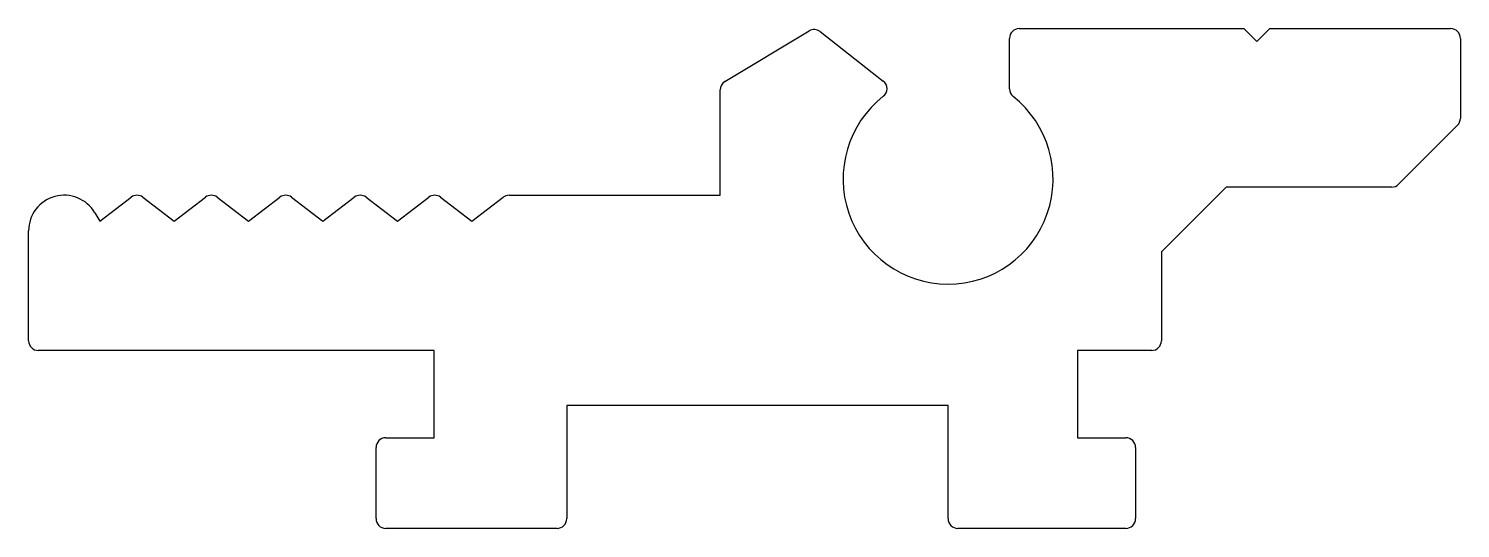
# Model space of a CAD drawing. Extents: x 4927.9 to 4972.2, y 2185.6 to 2201.
import ezdxf

# ---------------------------------------------------------------- set-up
doc = ezdxf.new("R2010")
doc.units = 0
doc.layers.get('0').update_dxf_attribs({"linetype": 'CONTINUOUS'})

msp = doc.modelspace()

# ---------------------------------------------------------------- linework, layer by layer
for p, q in [((4949.448, 2199.406), (4952.051, 2200.97)), ((4952.39, 2200.95), (4954.347, 2199.421)), ((4958.552, 2201.041), (4965.502, 2201.041)), ((4965.502, 2201.041), (4965.902, 2200.641)), ((4965.902, 2200.641), (4966.302, 2201.041)), ((4966.302, 2201.041), (4971.902, 2201.041)), ((4958.252, 2199.177), (4958.252, 2200.741)), ((4972.202, 2200.741), (4972.202, 2198.265)), ((4949.302, 2195.891), (4949.302, 2199.149)), ((4972.114, 2198.053), (4970.29, 2196.229)), ((4964.952, 2196.141), (4962.952, 2194.141)), ((4970.078, 2196.141), (4964.952, 2196.141)), ((4930.102, 2195.091), (4931.072, 2195.829)), ((4931.435, 2195.829), (4932.405, 2195.091)), ((4932.405, 2195.091), (4933.374, 2195.829)), ((4933.738, 2195.829), (4934.707, 2195.091)), ((4934.707, 2195.091), (4935.677, 2195.829)), ((4936.04, 2195.829), (4937.01, 2195.091)), ((4937.01, 2195.091), (4937.979, 2195.829)), ((4938.343, 2195.829), (4939.312, 2195.091)), ((4939.312, 2195.091), (4940.282, 2195.829)), ((4940.646, 2195.829), (4941.615, 2195.091)), ((4941.615, 2195.091), (4942.584, 2195.829)), ((4942.766, 2195.891), (4949.302, 2195.891)), ((4929.95, 2195.349), (4930.102, 2195.091)), ((4927.902, 2191.391), (4927.902, 2194.791)), ((4962.952, 2194.141), (4962.952, 2191.391)), ((4940.452, 2191.091), (4928.202, 2191.091)), ((4940.452, 2188.391), (4940.452, 2191.091)), ((4962.652, 2191.091), (4960.352, 2191.091)), ((4960.352, 2191.091), (4960.352, 2188.391)), ((4956.352, 2189.391), (4944.552, 2189.391)), ((4944.552, 2189.391), (4944.552, 2185.891)), ((4956.352, 2185.891), (4956.352, 2189.391)), ((4938.652, 2185.891), (4938.652, 2188.091)), ((4938.952, 2188.391), (4940.452, 2188.391)), ((4960.352, 2188.391), (4961.852, 2188.391)), ((4962.152, 2188.091), (4962.152, 2185.891)), ((4944.252, 2185.591), (4938.952, 2185.591)), ((4961.852, 2185.591), (4956.652, 2185.591))]:
    msp.add_line(p, q)
for centre, radius, start, end in [((4952.206, 2200.713), 0.3, 52, 121), ((4958.552, 2200.741), 0.3, 90, 180), ((4971.902, 2200.741), 0.3, 0, 90), ((4949.602, 2199.149), 0.3, 121, 180), ((4954.162, 2199.185), 0.3, 308.0926, 52), ((4958.552, 2199.177), 0.3, 180, 231.7044), ((4956.352, 2196.391), 3.25, 128.0926, 51.7044), ((4971.902, 2198.265), 0.3, 315, 360), ((4970.078, 2196.441), 0.3, 270, 315), ((4929.002, 2194.791), 1.1, 30.5102, 180.0016), ((4931.254, 2195.591), 0.3, 52.6961, 127.3039), ((4933.556, 2195.591), 0.3, 52.6961, 127.3039), ((4935.859, 2195.591), 0.3, 52.6961, 127.3039), ((4938.161, 2195.591), 0.3, 52.6961, 127.3039), ((4940.464, 2195.591), 0.3, 52.6961, 127.3039), ((4942.766, 2195.591), 0.3, 90, 127.3039), ((4928.202, 2191.391), 0.3, 180, 270), ((4962.652, 2191.391), 0.3, 270, 360), ((4938.952, 2188.091), 0.3, 90, 180), ((4961.852, 2188.091), 0.3, 360, 90), ((4938.952, 2185.891), 0.3, 180, 270), ((4944.252, 2185.891), 0.3, 270, 0), ((4956.652, 2185.891), 0.3, 180, 270), ((4961.852, 2185.891), 0.3, 270, 0)]:
    msp.add_arc(centre, radius, start, end)

doc.saveas('drawing.dxf')
